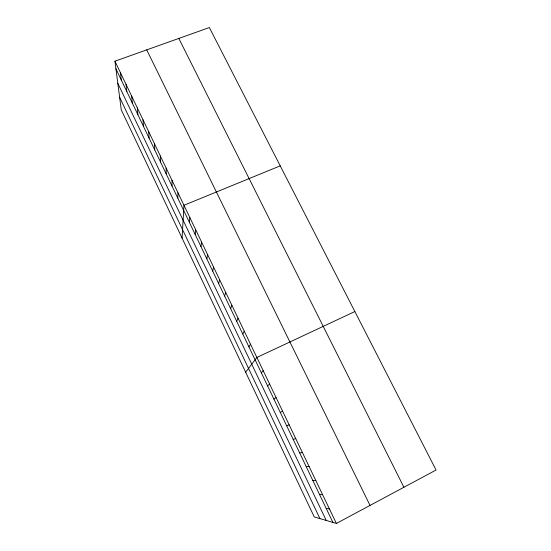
<?xml version="1.0" encoding="UTF-8"?>
<svg xmlns="http://www.w3.org/2000/svg" width="551" height="551" viewBox="0 0 551 551"><rect width="100%" height="100%" fill="white"/><g stroke="black" fill="none" stroke-linecap="round" stroke-linejoin="round"><path stroke-width="0.83" d="M171.981 185.99L172.05 180.411M177.808 198.16L177.987 192.802M182.078 238.115L183.965 205.275L280.225 165.851M189.399 222.397L189.806 217.473M195.164 234.457L195.688 229.753M200.977 246.607L201.618 242.123M206.825 258.832L207.582 254.576M212.714 271.147L213.588 267.118M218.644 283.545L219.642 279.75M224.615 296.025L225.738 292.471M230.628 308.601L231.875 305.282M236.682 321.261L238.053 318.182M242.777 334.009L244.279 331.179M248.921 346.848L250.553 344.272M245.656 372.221L256.869 357.454L354.865 311.542M261.332 372.8L263.233 370.733M267.607 385.914L269.639 384.109M273.923 399.124L276.092 397.588M280.287 412.43L282.601 411.163M336.392 523.45L436.061 470.031L209.366 27.55L114.939 61.195L121.254 109.814L314.249 516.907L336.392 523.45L114.939 61.195M286.699 425.827L289.151 424.835M293.153 439.326L295.749 438.61M299.654 452.922L302.396 452.488M306.204 466.621L309.097 466.47M312.803 480.417L315.84 480.555M319.449 494.309L322.645 494.743M326.151 508.311L329.491 509.041M178.82 38.432L403.911 487.263M146.724 49.872L370.031 505.425M115.924 68.779L332.894 522.417M117.811 83.311L326.233 520.447M119.615 97.224L319.917 518.581M120.469 72.753L121.358 80.143M126.041 84.379L126.833 91.583M131.655 96.094L132.343 103.106M137.309 107.886L137.888 114.704M142.998 119.767L143.474 126.386M148.729 131.723L149.094 138.143M154.494 143.77L154.762 149.982M160.307 155.899L160.458 161.898M166.154 168.11L166.202 173.902"/></g></svg>
